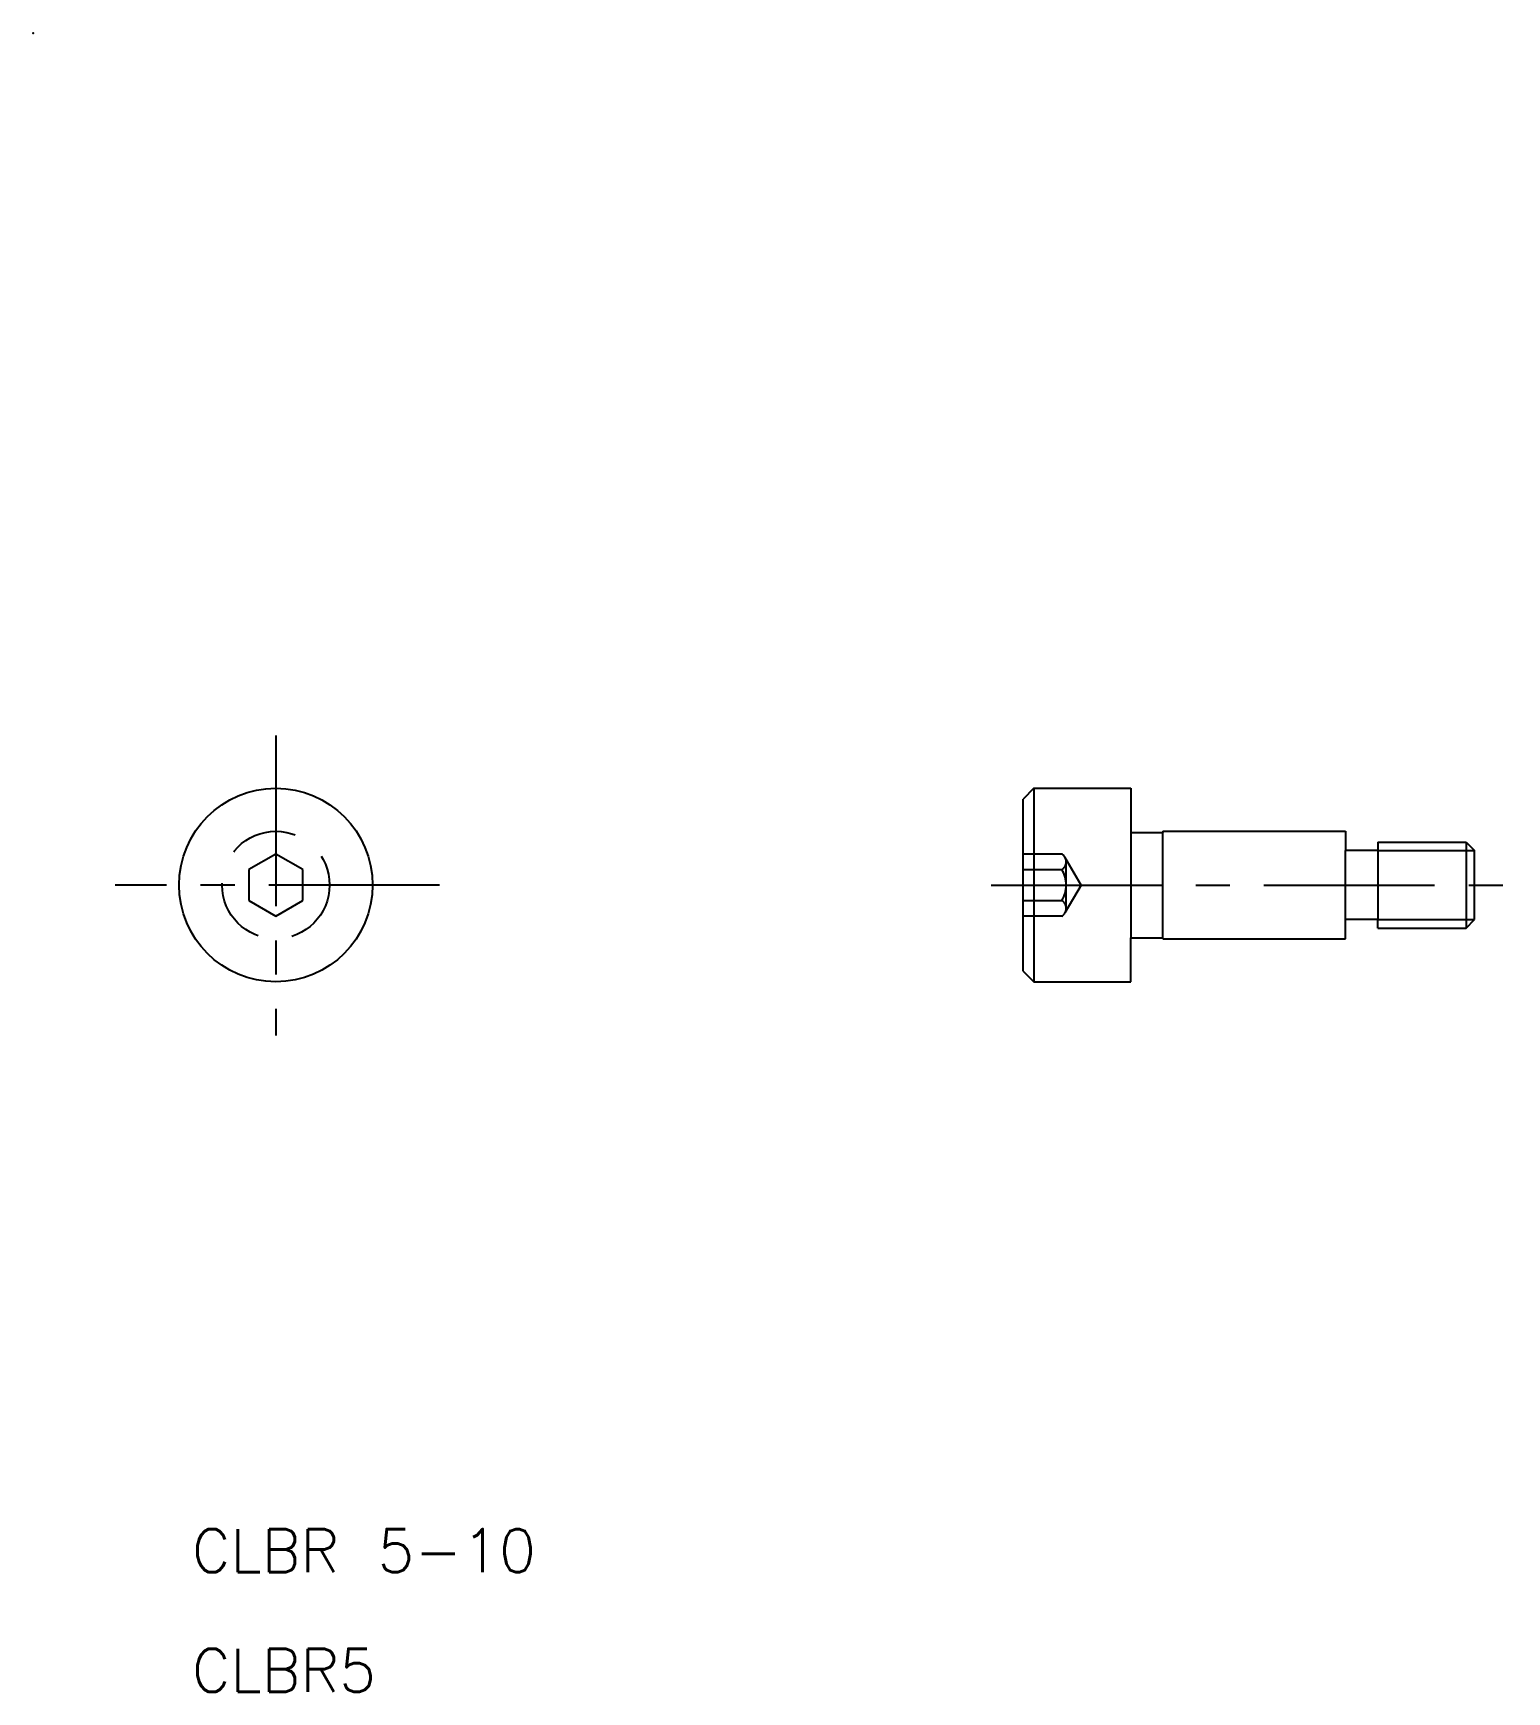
# Model space of a CAD drawing. Extents: x 0 to 68.6, y -77.1 to 0.
import ezdxf

# ---------------------------------------------------------------- set-up
doc = ezdxf.new("R2010")
doc.units = 0
doc.header["$LTSCALE"] = 0.25
doc.linetypes.add('CENTER', pattern=[50.8, 31.75, -6.35, 6.35, -6.35])
doc.linetypes.add('DASHED', pattern=[19.05, 12.7, -6.35])
doc.layers.get('0').update_dxf_attribs({"linetype": 'CONTINUOUS'})
doc.layers.add('CENTER', color=1, linetype='CENTER')
doc.styles.get("Standard").update_dxf_attribs({"font": 'txt.shx'})

msp = doc.modelspace()

# ---------------------------------------------------------------- linework, layer by layer
for p, q in [((46.566, -35.122), (46.066, -35.622)), ((46.566, -35.122), (46.566, -44.122)), ((46.566, -35.122), (51.066, -35.122)), ((51.066, -35.122), (51.066, -37.172)), ((46.066, -43.622), (46.066, -35.622)), ((51.066, -37.172), (52.566, -37.172)), ((51.066, -37.172), (51.066, -42.072)), ((52.566, -37.122), (61.066, -37.122)), ((52.566, -37.122), (52.566, -37.172)), ((52.566, -42.072), (52.566, -37.172)), ((61.066, -37.122), (61.066, -38.022)), ((62.566, -37.622), (66.666, -37.622)), ((62.566, -37.622), (62.566, -38.022)), ((66.666, -37.622), (67.066, -38.022)), ((66.666, -37.622), (66.666, -41.622)), ((11.291, -38.179), (10.041, -38.901)), ((12.541, -38.901), (11.291, -38.179)), ((62.566, -38.022), (61.066, -38.022)), ((61.066, -41.222), (61.066, -38.022)), ((62.566, -38.022), (62.566, -41.222)), ((67.066, -41.222), (67.066, -38.022)), ((10.041, -38.901), (10.041, -40.344)), ((12.541, -40.344), (12.541, -38.901)), ((10.041, -40.344), (11.291, -41.066)), ((11.291, -41.066), (12.541, -40.344)), ((61.066, -42.122), (61.066, -41.222)), ((62.566, -41.222), (61.066, -41.222)), ((62.566, -41.622), (62.566, -41.222)), ((62.566, -41.622), (66.666, -41.622)), ((66.666, -41.622), (67.066, -41.222)), ((51.066, -44.122), (51.066, -42.072)), ((51.066, -42.072), (52.566, -42.072)), ((52.566, -42.122), (52.566, -42.072)), ((52.566, -42.122), (61.066, -42.122)), ((46.066, -43.622), (46.566, -44.122)), ((46.566, -44.122), (51.066, -44.122))]:
    msp.add_line(p, q)
at = {"color": 3, "linetype": 'DASHED'}
for p, q in [((47.866, -38.179), (46.066, -38.179)), ((48.757, -39.622), (48.007, -38.324)), ((48.066, -39.622), (48.066, -38.54)), ((48.066, -40.705), (48.066, -38.54)), ((46.066, -38.901), (47.866, -38.901)), ((48.757, -39.622), (48.007, -40.921)), ((46.066, -40.344), (47.866, -40.344)), ((47.866, -41.066), (46.066, -41.066))]:
    msp.add_line(p, q, dxfattribs=at)
at = {"color": 3}
for p, q in [((62.566, -38.022), (67.066, -38.022)), ((62.566, -41.222), (67.066, -41.222))]:
    msp.add_line(p, q, dxfattribs=at)
msp.add_circle((11.291, -39.622), 4.5)
at = {"color": 3, "linetype": 'DASHED'}
msp.add_circle((11.291, -39.622), 2.5, dxfattribs=at)
for centre, radius, start, end in [((47.641, -38.54), 0.425, 301.92546, 58.07454), ((46.666, -39.622), 1.4, 328.97283, 31.02717), ((47.641, -40.705), 0.425, 301.92546, 58.07454)]:
    msp.add_arc(centre, radius, start, end, dxfattribs=at)
msp.add_point((0, 0))
at = {"layer": 'CENTER', "color": 1, "linetype": 'CENTER'}
for p, q in [((11.291, -32.673), (11.291, -46.618)), ((18.905, -39.622), (3.81, -39.622)), ((44.566, -39.622), (68.566, -39.622))]:
    msp.add_line(p, q, dxfattribs=at)

# ---------------------------------------------------------------- texts
for s, p in [('CLBR 5-10', (7.382, -71.579)), ('CLBR5', (7.382, -77.148))]:
    msp.add_text(s, height=2).set_placement(p)

doc.saveas('drawing.dxf')
